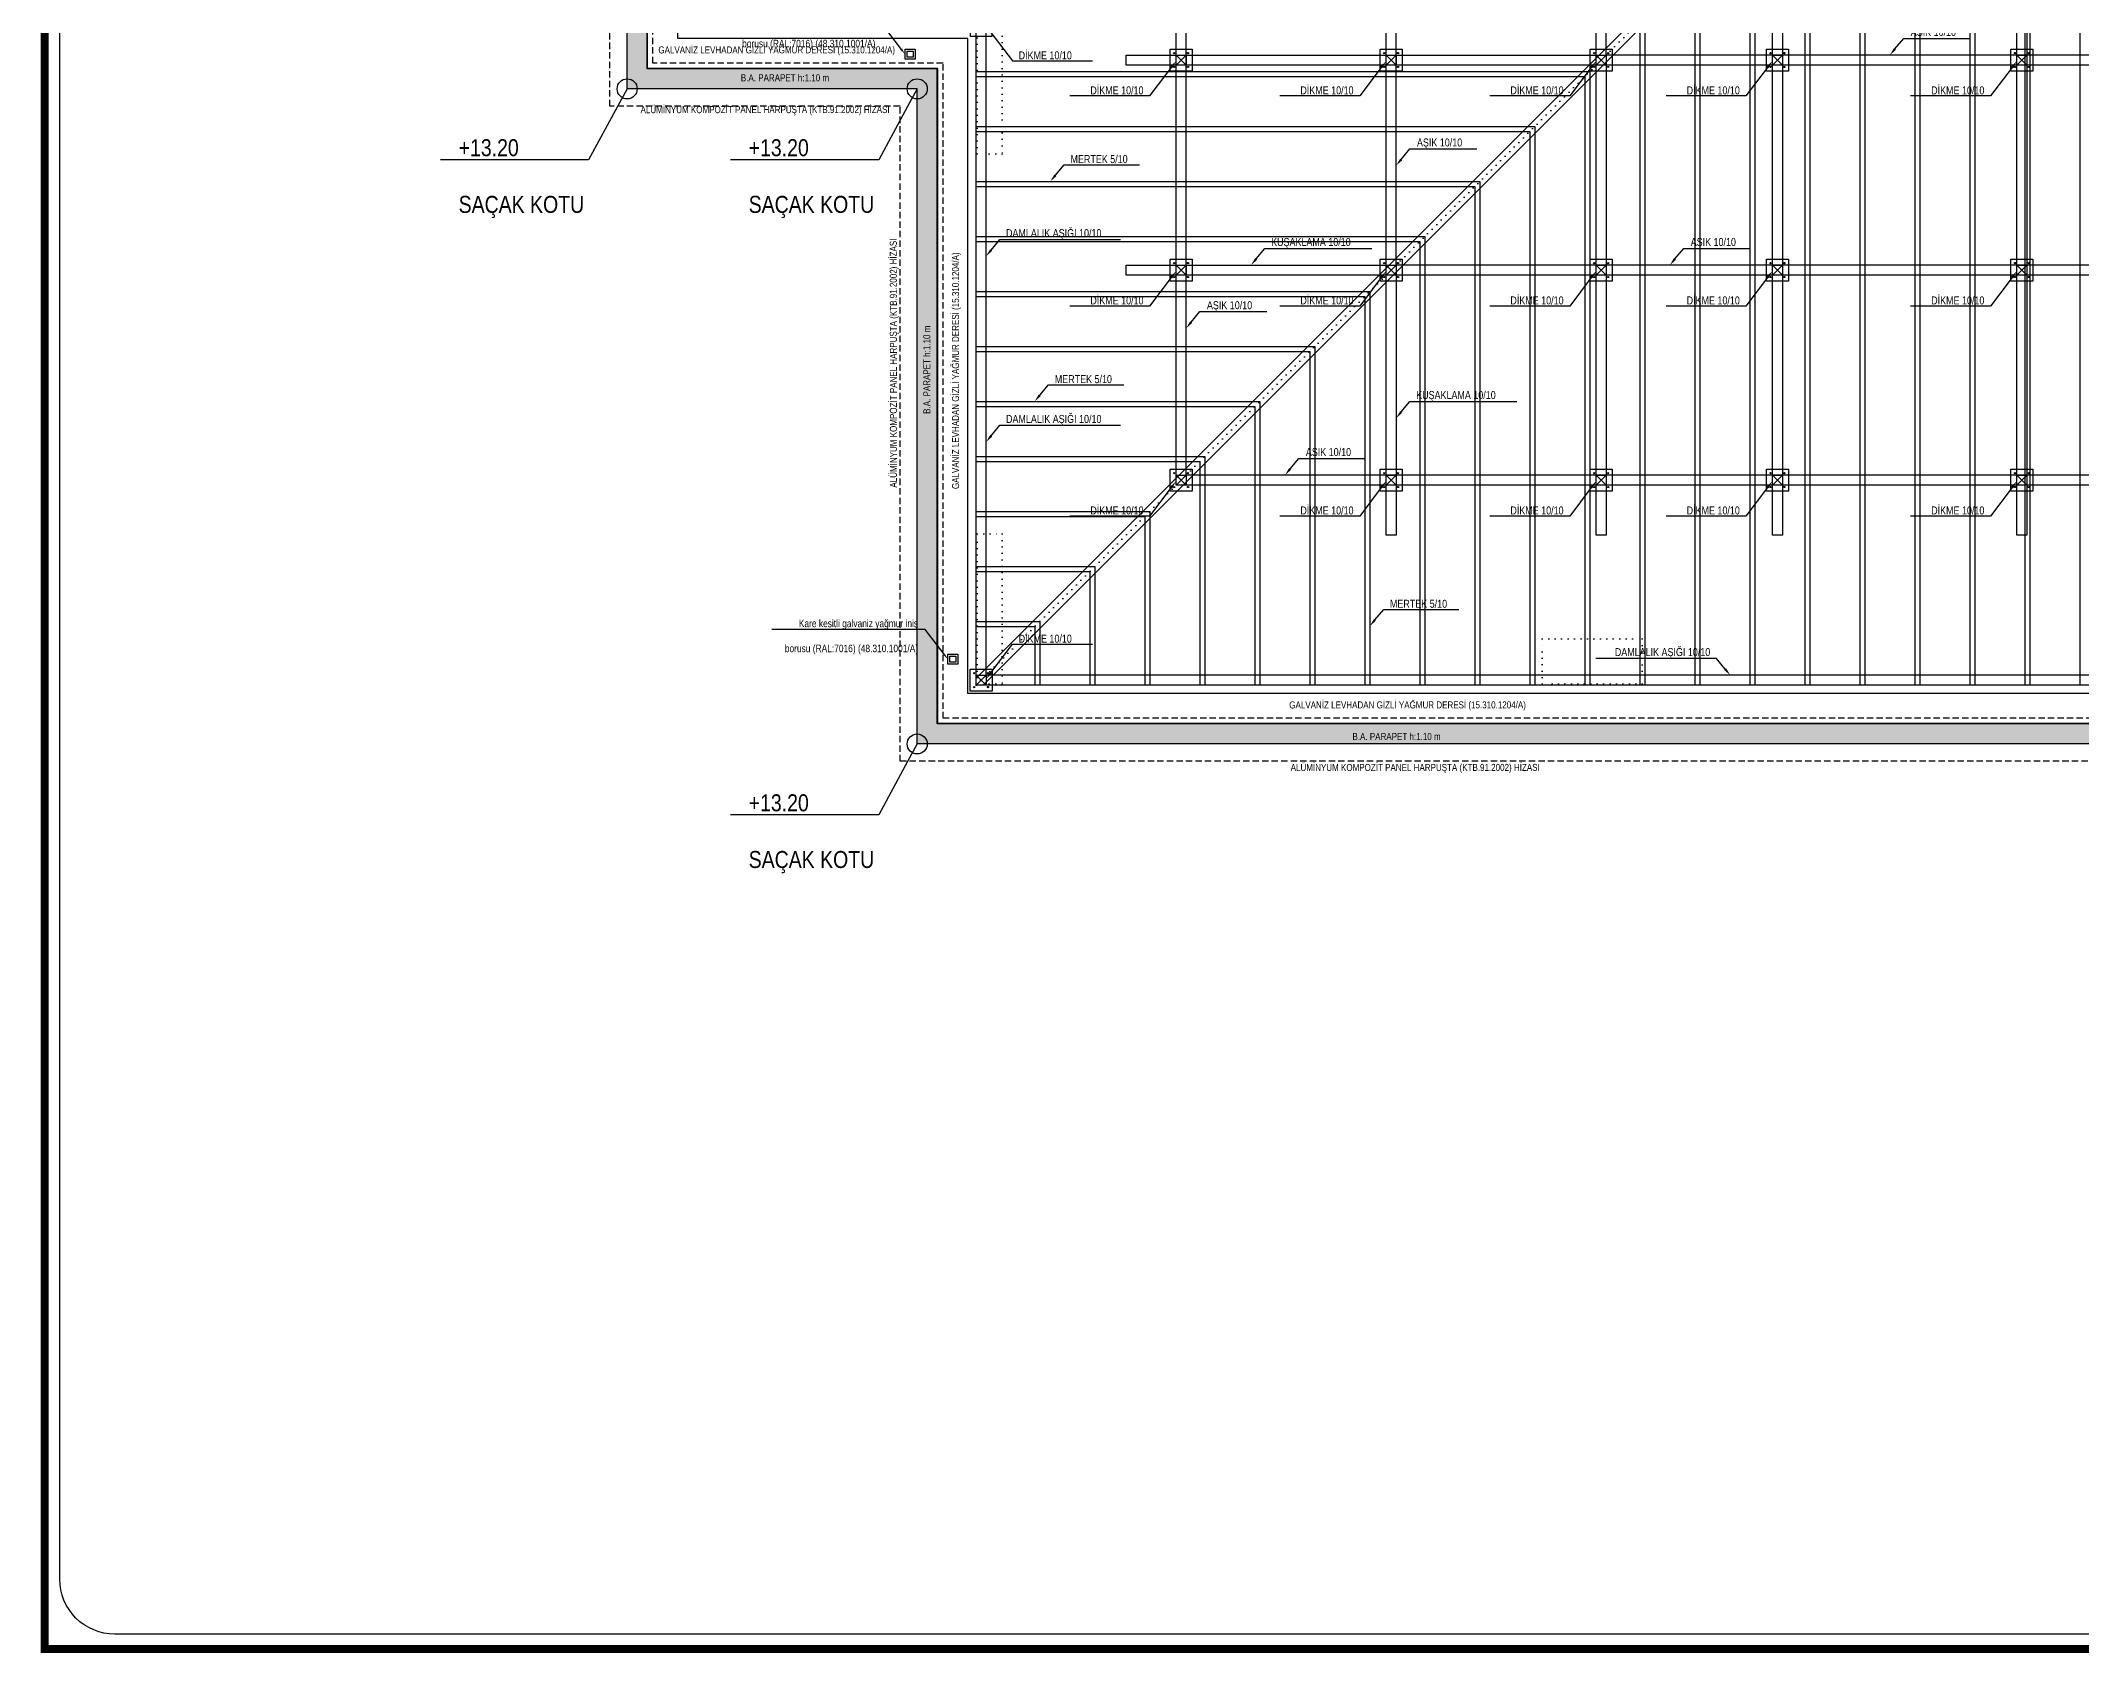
# Model space of a CAD drawing. Header units: inches. Extents: x 21 to 32698, y 13 to 3712.
# Drawn here: x 20274 to 22314, y 13 to 1625 of the extents above; entities that cross this region are included whole.
import ezdxf
from ezdxf import colors
from ezdxf.entities.mleader import LeaderData, LeaderLine
from ezdxf.math import Vec2, Vec3

# ---------------------------------------------------------------- set-up
doc = ezdxf.new("R2010")
doc.units = ezdxf.units.IN
doc.header["$MEASUREMENT"] = 0
doc.linetypes.add('DOT', pattern=[6.35, 0, -6.35])
doc.linetypes.add('HIDDEN', pattern=[9.525, 6.35, -3.175])
for name, color, linetype, lineweight in [('Z_MİM_-KM-ALUMINIUM-20', 8, 'Continuous', 25), ('Z_MİM_-KM-BEAM-RAY', 8, 'DOT', 25), ('Z_MİM_-KM-DETL-TEXT', 8, 'Continuous', 25), ('Z_MİM_-KM-DRAINER', 8, 'Continuous', 25), ('Z_MİM_-KM-IRON-09', 8, 'Continuous', 25), ('Z_MİM_-KM-Pafta', 8, 'Continuous', 25), ('Z_MİM_-KM-PATTERN-09', 8, 'Continuous', 25), ('Z_MİM_-KM-RAIN GUTTER', 8, 'Continuous', 25), ('Z_MİM_-KM-ROOF-AŞIK', 8, 'Continuous', 25), ('Z_MİM_-KM-ROOF-DİKME', 8, 'Continuous', 25), ('Z_MİM_-KM-ROOF-KUŞAKLAMA', 8, 'Continuous', 25), ('Z_MİM_-KM-ROOF-MAHYA AŞIĞI', 8, 'Continuous', 25), ('Z_MİM_-KM-ROOF-MERTEK', 8, 'Continuous', 25), ('Z_MİM_-KM-ROOF-RAY', 8, 'DOT', 25), ('Z_MİM_-KM-STRC-CONCRETE', 8, 'Continuous', 25), ('Z_MİM_-KM-TEXT-DETAIL', 8, 'Continuous', 25), ('Z_MİM_00', 8, 'Continuous', 25)]:
    doc.layers.add(name, color=color, linetype=linetype, lineweight=lineweight)
doc.styles.add('Arial Narrow', font='ARIALN.TTF', dxfattribs={"height": 8})
doc.styles.add('STYLE1', font='arial.ttf', dxfattribs={"height": 1})
doc.styles.add('YAZI K.P. POZ', font='ARIALN.TTF', dxfattribs={"height": 10})

# ---------------------------------------------------------------- blocks, each defined once
blk = doc.blocks.new('*U10')
at = {"layer": 'Z_MİM_-KM-Pafta', "ltscale": 0.5, "const_width": 8}
blk.add_lwpolyline([(15, 3690), (6335, 3690), (6335, 0), (15, 0)], close=True, dxfattribs=at)
at = {"layer": 'Z_MİM_-KM-Pafta', "ltscale": 0.5}
blk.add_lwpolyline([(203.7, 3675), (6265, 3675, -0.414214), (6320, 3620), (6320, 70, -0.414214), (6265, 15), (85, 15, -0.414214), (30, 70), (30, 3499.6)], format="xyb", dxfattribs=at)
at = {"color": 7, "style": 'STYLE1'}
blk.add_attdef('00', (6133, 90.2), '', height=80.5, dxfattribs=at)
at = {"layer": 'Z_MİM_-KM-Pafta', "color": 7, "style": 'STYLE1'}
for tag, p, height in [('PAFTA_ADI', (5775.8, 251), 33), ('REVIZYON', (5855.9, 178.5), 12.9), ('OLCEK', (5855.9, 76), 12.9)]:
    blk.add_attdef(tag, p, '', height=height, dxfattribs=at)
blk = doc.blocks.new('-KM-Kolon_İz')
at = {"layer": 'Z_MİM_-KM-BEAM-RAY'}
for points in [[(290, -920), (315, -920), (315, -1070), (290, -1070)], [(290, -1450), (315, -1450), (315, -1600), (290, -1600)], [(855, -1555), (955, -1555), (955, -1600), (855, -1600)]]:
    blk.add_lwpolyline(points, close=True, dxfattribs=at)
blk = doc.blocks.new('A$C53B90D11')
at = {"layer": 'Z_MİM_-KM-TEXT-DETAIL', "color": 7, "insert": (57.1, 1.5, -100915.3), "char_height": 7, "width": 891.619, "attachment_point": 9, "rotation": 0.0108, "style": 'YAZI K.P. POZ'}
blk.add_mtext('\\pxi-2,l3,t4;GALVANİZ LEVHADAN GİZLİ YAĞMUR DERESİ{\\A1; }(15.310.1204/A)', dxfattribs=at)
blk = doc.blocks.new('A$C744C2893')
at = {"layer": 'Z_MİM_-KM-TEXT-DETAIL', "color": 7, "insert": (38, 2.5, -100915.3), "char_height": 7, "width": 891.619, "attachment_point": 9, "rotation": 0.0108, "style": 'YAZI K.P. POZ'}
blk.add_mtext('\\A1;\\pxi-3,l4,t4;B.A.^IPARAPET h:1.10 m', dxfattribs=at)
blk = doc.blocks.new('A$C90d01a21')
at = {"layer": 'Z_MİM_-KM-TEXT-DETAIL', "color": 7, "insert": (0, 15.5), "char_height": 7, "width": 337.922, "attachment_point": 1, "rotation": 0.0217, "style": 'YAZI K.P. POZ'}
blk.add_mtext('ALÜMİNYUM KOMPOZİT PANEL HARPUŞTA (KTB.91.2002) HİZASI', dxfattribs=at)
blk = doc.blocks.new('_Origin')
at = {"linetype": 'ByBlock'}
blk.add_line((0, 0), (-1, 0), dxfattribs=at)
blk.add_circle((0, 0), 0.5, dxfattribs=at)
blk = doc.blocks.new('*U324')
for p, q in [((23429.4, 1722.7), (23439.4, 1732.7)), ((23439.4, 1722.7), (23429.4, 1732.7))]:
    blk.add_line(p, q)
at = {"ltscale": 0.2}
blk.add_lwpolyline([(23439.4, 1722.7), (23429.4, 1722.7), (23429.4, 1732.7), (23439.4, 1732.7)], close=True, dxfattribs=at)
at = {"layer": 'Z_MİM_-KM-IRON-09', "ltscale": 0.2}
blk.add_lwpolyline([(23445.4, 1716.7), (23423.4, 1716.7), (23423.4, 1738.7), (23445.4, 1738.7)], close=True, dxfattribs=at)
for centre in [(23427.5, 1734.7), (23441.4, 1734.7), (23427.5, 1720.8), (23441.4, 1720.8)]:
    blk.add_circle(centre, 0.621, dxfattribs=at)
at = {"layer": 'Z_MİM_-KM-DETL-TEXT', "color": 7}
ml = blk.add_multileader_mtext('Standard', dxfattribs=at)
ml.set_content('\\A1;{\\fMicrosoft Sans Serif|b0|i0|c162|p34;\\W0.8;DİKME 10/10}', color=7, style='Arial Narrow')
ml.set_leader_properties()
ml.build(insert=Vec2(0, 0))
ml.multileader.update_dxf_attribs({"text_left_attachment_type": 6, "text_right_attachment_type": 6, "dogleg_length": 5, "arrow_head_size": 8})
ctx = ml.context
ctx.base_point, ctx.char_height, ctx.arrow_head_size, ctx.landing_gap_size, ctx.plane_origin = Vec3(23341.6, 1691.8), 8, 8, 2.11, Vec3(23265.8, 1759.2)
ctx.left_attachment, ctx.right_attachment = 6, 6
notes = []
notes.append((ctx, [(0, (1, 1, 0), (23403, 1691.8), (-1, 0), 5.28, [(0, [(23429.4, 1726.7)], 0, [])])]))
ctx.mtext.insert, ctx.mtext.width, ctx.mtext.line_spacing_factor, ctx.mtext.flow_direction = Vec3(23343.7, 1701.4), 112.052, 2, 5
for ctx, leaders in notes:
    for number, flags, end, landing, length, lines in leaders:
        leader = LeaderData()
        leader.index, (leader.has_last_leader_line, leader.has_dogleg_vector, leader.attachment_direction) = number, flags
        leader.last_leader_point, leader.dogleg_vector, leader.dogleg_length = Vec3(end), Vec3(landing), length
        for number, points, colour, breaks in lines:
            line = LeaderLine()
            line.index, line.vertices, line.color, line.breaks = number, Vec3.list(points), colors.encode_raw_color(colour), breaks
            leader.lines.append(line)
        ctx.leaders.append(leader)
blk = doc.blocks.new('*U328')
for p, q in [((23439.4, 1722.7), (23429.4, 1732.7)), ((23429.4, 1722.7), (23439.4, 1732.7))]:
    blk.add_line(p, q)
at = {"ltscale": 0.2}
blk.add_lwpolyline([(23429.4, 1722.7), (23439.4, 1722.7), (23439.4, 1732.7), (23429.4, 1732.7)], close=True, dxfattribs=at)
at = {"layer": 'Z_MİM_-KM-IRON-09', "ltscale": 0.2}
blk.add_lwpolyline([(23423.4, 1716.7), (23445.4, 1716.7), (23445.4, 1738.7), (23423.4, 1738.7)], close=True, dxfattribs=at)
for centre in [(23427.5, 1734.7), (23441.4, 1734.7), (23427.5, 1720.8), (23441.4, 1720.8)]:
    blk.add_circle(centre, 0.621, dxfattribs=at)
at = {"layer": 'Z_MİM_-KM-DETL-TEXT', "color": 7}
ml = blk.add_multileader_mtext('Standard', dxfattribs=at)
ml.set_content('\\A1;{\\fMicrosoft Sans Serif|b0|i0|c162|p34;\\W0.8;DİKME 10/10}', color=7, style='Arial Narrow')
ml.set_leader_properties()
ml.build(insert=Vec2(0, 0))
ml.multileader.update_dxf_attribs({"text_left_attachment_type": 6, "text_right_attachment_type": 6, "dogleg_length": 5, "arrow_head_size": 8})
ctx = ml.context
ctx.base_point, ctx.char_height, ctx.arrow_head_size, ctx.landing_gap_size, ctx.plane_origin = Vec3(23471.1, 1691.8), 8, 8, 2.11, Vec3(23603.1, 1759.2)
ctx.left_attachment, ctx.right_attachment, ctx.text_align_type = 6, 6, 2
notes = []
notes.append((ctx, [(0, (1, 1, 0), (23465.9, 1691.8), (1, 0), 5.28, [(0, [(23439.4, 1726.7)], 0, [])])]))
ctx.mtext.insert, ctx.mtext.width, ctx.mtext.alignment, ctx.mtext.line_spacing_factor, ctx.mtext.flow_direction = Vec3(23525.2, 1701.4), 112.052, 3, 2, 5
for ctx, leaders in notes:
    for number, flags, end, landing, length, lines in leaders:
        leader = LeaderData()
        leader.index, (leader.has_last_leader_line, leader.has_dogleg_vector, leader.attachment_direction) = number, flags
        leader.last_leader_point, leader.dogleg_vector, leader.dogleg_length = Vec3(end), Vec3(landing), length
        for number, points, colour, breaks in lines:
            line = LeaderLine()
            line.index, line.vertices, line.color, line.breaks = number, Vec3.list(points), colors.encode_raw_color(colour), breaks
            leader.lines.append(line)
        ctx.leaders.append(leader)
blk = doc.blocks.new('*U326')
for p, q in [((23439.4, 1732.7), (23429.4, 1722.7)), ((23429.4, 1732.7), (23439.4, 1722.7))]:
    blk.add_line(p, q)
at = {"ltscale": 0.2}
blk.add_lwpolyline([(23429.4, 1732.7), (23439.4, 1732.7), (23439.4, 1722.7), (23429.4, 1722.7)], close=True, dxfattribs=at)
at = {"layer": 'Z_MİM_-KM-IRON-09', "ltscale": 0.2}
blk.add_lwpolyline([(23423.4, 1738.7), (23445.4, 1738.7), (23445.4, 1716.7), (23423.4, 1716.7)], close=True, dxfattribs=at)
for centre in [(23427.5, 1734.7), (23441.4, 1734.7), (23427.5, 1720.8), (23441.4, 1720.8)]:
    blk.add_circle(centre, 0.621, dxfattribs=at)
at = {"layer": 'Z_MİM_-KM-DETL-TEXT', "color": 7}
ml = blk.add_multileader_mtext('Standard', dxfattribs=at)
ml.set_content('\\A1;{\\fMicrosoft Sans Serif|b0|i0|c162|p34;\\W0.8;DİKME 10/10}', color=7, style='Arial Narrow')
ml.set_leader_properties()
ml.build(insert=Vec2(0, 0))
ml.multileader.update_dxf_attribs({"text_left_attachment_type": 6, "text_right_attachment_type": 6, "dogleg_length": 5, "arrow_head_size": 8})
ctx = ml.context
ctx.base_point, ctx.char_height, ctx.arrow_head_size, ctx.landing_gap_size, ctx.plane_origin = Vec3(23471.1, 1763.6), 8, 8, 2.11, Vec3(23603.1, 1696.3)
ctx.left_attachment, ctx.right_attachment, ctx.text_align_type = 6, 6, 2
notes = []
notes.append((ctx, [(0, (1, 1, 0), (23465.9, 1763.6), (1, 0), 5.28, [(0, [(23439.4, 1728.7)], 0, [])])]))
ctx.mtext.insert, ctx.mtext.width, ctx.mtext.alignment, ctx.mtext.line_spacing_factor, ctx.mtext.flow_direction = Vec3(23525.2, 1773.2), 112.052, 3, 2, 5
for ctx, leaders in notes:
    for number, flags, end, landing, length, lines in leaders:
        leader = LeaderData()
        leader.index, (leader.has_last_leader_line, leader.has_dogleg_vector, leader.attachment_direction) = number, flags
        leader.last_leader_point, leader.dogleg_vector, leader.dogleg_length = Vec3(end), Vec3(landing), length
        for number, points, colour, breaks in lines:
            line = LeaderLine()
            line.index, line.vertices, line.color, line.breaks = number, Vec3.list(points), colors.encode_raw_color(colour), breaks
            leader.lines.append(line)
        ctx.leaders.append(leader)
blk = doc.blocks.new('*U330')
at = {"layer": 'Z_MİM_-KM-DETL-TEXT', "color": 7}
ml = blk.add_multileader_mtext('Standard', dxfattribs=at)
ml.set_content('\\A1;{\\fMicrosoft Sans Serif|b0|i0|c162|p34;\\W0.8;DAMLALIK AŞIĞI 10/10}', color=7, style='Arial Narrow')
ml.set_leader_properties()
ml.build(insert=Vec2(0, 0))
ml.multileader.update_dxf_attribs({"text_left_attachment_type": 6, "text_right_attachment_type": 6, "dogleg_length": 5, "arrow_head_size": 8})
ctx = ml.context
ctx.base_point, ctx.char_height, ctx.arrow_head_size, ctx.landing_gap_size, ctx.plane_origin = Vec3(-117.5, 16.7), 8, 8, 2.11, Vec3(-165.7, -32.5)
ctx.left_attachment, ctx.right_attachment = 6, 6
notes = []
notes.append((ctx, [(0, (1, 1, 0), (-13.9, 16.7), (-1, 0), 5.28, [(0, [(0, 0)], 0, [])])]))
ctx.mtext.insert, ctx.mtext.width, ctx.mtext.line_spacing_factor, ctx.mtext.flow_direction = Vec3(-115.4, 27.1), 112.052, 2, 5
for ctx, leaders in notes:
    for number, flags, end, landing, length, lines in leaders:
        leader = LeaderData()
        leader.index, (leader.has_last_leader_line, leader.has_dogleg_vector, leader.attachment_direction) = number, flags
        leader.last_leader_point, leader.dogleg_vector, leader.dogleg_length = Vec3(end), Vec3(landing), length
        for number, points, colour, breaks in lines:
            line = LeaderLine()
            line.index, line.vertices, line.color, line.breaks = number, Vec3.list(points), colors.encode_raw_color(colour), breaks
            leader.lines.append(line)
        ctx.leaders.append(leader)
blk = doc.blocks.new('*U332')
at = {"layer": 'Z_MİM_-KM-DETL-TEXT', "color": 7}
ml = blk.add_multileader_mtext('Standard', dxfattribs=at)
ml.set_content('\\A1;{\\fMicrosoft Sans Serif|b0|i0|c162|p34;\\W0.8;DAMLALIK AŞIĞI 10/10}', color=7, style='Arial Narrow')
ml.set_leader_properties()
ml.build(insert=Vec2(0, 0))
ml.multileader.update_dxf_attribs({"text_left_attachment_type": 6, "text_right_attachment_type": 6, "dogleg_length": 5, "arrow_head_size": 8})
ctx = ml.context
ctx.base_point, ctx.char_height, ctx.arrow_head_size, ctx.landing_gap_size, ctx.plane_origin = Vec3(19.2, 16.7), 8, 8, 2.11, Vec3(165.7, -32.5)
ctx.left_attachment, ctx.right_attachment, ctx.text_align_type = 6, 6, 2
notes = []
notes.append((ctx, [(0, (1, 1, 0), (13.9, 16.7), (1, 0), 5.28, [(0, [(0, 0)], 0, [])])]))
ctx.mtext.insert, ctx.mtext.width, ctx.mtext.alignment, ctx.mtext.line_spacing_factor, ctx.mtext.flow_direction = Vec3(115.4, 27.1), 112.052, 3, 2, 5
for ctx, leaders in notes:
    for number, flags, end, landing, length, lines in leaders:
        leader = LeaderData()
        leader.index, (leader.has_last_leader_line, leader.has_dogleg_vector, leader.attachment_direction) = number, flags
        leader.last_leader_point, leader.dogleg_vector, leader.dogleg_length = Vec3(end), Vec3(landing), length
        for number, points, colour, breaks in lines:
            line = LeaderLine()
            line.index, line.vertices, line.color, line.breaks = number, Vec3.list(points), colors.encode_raw_color(colour), breaks
            leader.lines.append(line)
        ctx.leaders.append(leader)
blk = doc.blocks.new('*U334')
at = {"layer": 'Z_MİM_-KM-DETL-TEXT', "color": 7}
ml = blk.add_multileader_mtext('Standard', dxfattribs=at)
ml.set_content('\\A1;{\\fMicrosoft Sans Serif|b0|i0|c162|p34;\\W0.8;AŞIK 10/10}', color=7, style='Arial Narrow')
ml.set_leader_properties()
ml.build(insert=Vec2(0, 0))
ml.multileader.update_dxf_attribs({"text_left_attachment_type": 6, "text_right_attachment_type": 6, "dogleg_length": 5, "arrow_head_size": 8})
ctx = ml.context
ctx.base_point, ctx.char_height, ctx.arrow_head_size, ctx.landing_gap_size, ctx.plane_origin = Vec3(19.2, 16.7), 8, 8, 2.11, Vec3(165.7, -32.5)
ctx.left_attachment, ctx.right_attachment, ctx.text_align_type = 6, 6, 2
notes = []
notes.append((ctx, [(0, (1, 1, 0), (13.9, 16.7), (1, 0), 5.28, [(0, [(0, 0)], 0, [])])]))
ctx.mtext.insert, ctx.mtext.width, ctx.mtext.alignment, ctx.mtext.line_spacing_factor, ctx.mtext.flow_direction = Vec3(66.1, 27.1), 112.052, 3, 2, 5
for ctx, leaders in notes:
    for number, flags, end, landing, length, lines in leaders:
        leader = LeaderData()
        leader.index, (leader.has_last_leader_line, leader.has_dogleg_vector, leader.attachment_direction) = number, flags
        leader.last_leader_point, leader.dogleg_vector, leader.dogleg_length = Vec3(end), Vec3(landing), length
        for number, points, colour, breaks in lines:
            line = LeaderLine()
            line.index, line.vertices, line.color, line.breaks = number, Vec3.list(points), colors.encode_raw_color(colour), breaks
            leader.lines.append(line)
        ctx.leaders.append(leader)
blk = doc.blocks.new('*U335')
at = {"layer": 'Z_MİM_-KM-DETL-TEXT', "color": 7}
ml = blk.add_multileader_mtext('Standard', dxfattribs=at)
ml.set_content('\\A1;{\\fMicrosoft Sans Serif|b0|i0|c162|p34;\\W0.8;MERTEK 5/10}', color=7, style='Arial Narrow')
ml.set_leader_properties()
ml.build(insert=Vec2(0, 0))
ml.multileader.update_dxf_attribs({"text_left_attachment_type": 6, "text_right_attachment_type": 6, "dogleg_length": 5, "arrow_head_size": 8})
ctx = ml.context
ctx.base_point, ctx.char_height, ctx.arrow_head_size, ctx.landing_gap_size, ctx.plane_origin = Vec3(19.2, 16.7), 8, 8, 2.11, Vec3(165.7, -32.5)
ctx.left_attachment, ctx.right_attachment, ctx.text_align_type = 6, 6, 2
notes = []
notes.append((ctx, [(0, (1, 1, 0), (13.9, 16.7), (1, 0), 5.28, [(0, [(0, 0)], 0, [])])]))
ctx.mtext.insert, ctx.mtext.width, ctx.mtext.alignment, ctx.mtext.line_spacing_factor, ctx.mtext.flow_direction = Vec3(77.3, 26.3), 112.052, 3, 2, 5
for ctx, leaders in notes:
    for number, flags, end, landing, length, lines in leaders:
        leader = LeaderData()
        leader.index, (leader.has_last_leader_line, leader.has_dogleg_vector, leader.attachment_direction) = number, flags
        leader.last_leader_point, leader.dogleg_vector, leader.dogleg_length = Vec3(end), Vec3(landing), length
        for number, points, colour, breaks in lines:
            line = LeaderLine()
            line.index, line.vertices, line.color, line.breaks = number, Vec3.list(points), colors.encode_raw_color(colour), breaks
            leader.lines.append(line)
        ctx.leaders.append(leader)
blk = doc.blocks.new('*U336')
at = {"layer": 'Z_MİM_-KM-DETL-TEXT', "color": 7}
ml = blk.add_multileader_mtext('Standard', dxfattribs=at)
ml.set_content('\\A1;{\\fMicrosoft Sans Serif|b0|i0|c162|p34;\\W0.8;KUŞAKLAMA 10/10}', color=7, style='Arial Narrow')
ml.set_leader_properties()
ml.build(insert=Vec2(0, 0))
ml.multileader.update_dxf_attribs({"text_left_attachment_type": 6, "text_right_attachment_type": 6, "dogleg_length": 5, "arrow_head_size": 8})
ctx = ml.context
ctx.base_point, ctx.char_height, ctx.arrow_head_size, ctx.landing_gap_size, ctx.plane_origin = Vec3(19.2, 16.7), 8, 8, 2.11, Vec3(165.7, -32.5)
ctx.left_attachment, ctx.right_attachment, ctx.text_align_type = 6, 6, 2
notes = []
notes.append((ctx, [(0, (1, 1, 0), (13.9, 16.7), (1, 0), 5.28, [(0, [(0, 0)], 0, [])])]))
ctx.mtext.insert, ctx.mtext.width, ctx.mtext.alignment, ctx.mtext.line_spacing_factor, ctx.mtext.flow_direction = Vec3(99.6, 27.1), 112.052, 3, 2, 5
for ctx, leaders in notes:
    for number, flags, end, landing, length, lines in leaders:
        leader = LeaderData()
        leader.index, (leader.has_last_leader_line, leader.has_dogleg_vector, leader.attachment_direction) = number, flags
        leader.last_leader_point, leader.dogleg_vector, leader.dogleg_length = Vec3(end), Vec3(landing), length
        for number, points, colour, breaks in lines:
            line = LeaderLine()
            line.index, line.vertices, line.color, line.breaks = number, Vec3.list(points), colors.encode_raw_color(colour), breaks
            leader.lines.append(line)
        ctx.leaders.append(leader)
blk = doc.blocks.new('*U339')
at = {"layer": 'Z_MİM_-KM-DRAINER'}
for points in [[(145.2, 12.5), (155.2, 12.5), (155.2, 2.5), (145.2, 2.5)], [(147.2, 10.5), (153.2, 10.5), (153.2, 4.5), (147.2, 4.5)]]:
    blk.add_lwpolyline(points, close=True, dxfattribs=at)
at = {"layer": 'Z_MİM_-KM-DETL-TEXT', "color": 7}
ml = blk.add_multileader_mtext('Standard', dxfattribs=at)
ml.set_content('{\\fArial|b0|i0|c162|p34;\\W0.8;Kare kesitli galvaniz yağmur iniş borusu (RAL:7016)\\H1.00004x; (48.310.1001/A\\H0.99996x;)}', color=7, style='Arial Narrow')
ml.set_leader_properties()
ml.build(insert=Vec2(0, 0))
ml.multileader.update_dxf_attribs({"text_left_attachment_type": 6, "text_right_attachment_type": 6, "dogleg_length": 5, "arrow_head_size": 6})
ctx = ml.context
ctx.base_point, ctx.char_height, ctx.arrow_head_size, ctx.plane_origin = Vec3(-18.8, 37.2), 7.5, 6, Vec3(32.3, 148.9)
ctx.left_attachment, ctx.right_attachment, ctx.text_align_type = 6, 6, 2
notes = []
notes.append((ctx, [(0, (1, 1, 0), (122.6, 37.2), (-1, 0), 5, [(0, [(145.2, 7.5)], 0, [])])]))
ctx.mtext.insert, ctx.mtext.width, ctx.mtext.defined_height, ctx.mtext.alignment, ctx.mtext.line_spacing_factor, ctx.mtext.flow_direction = Vec3(115.6, 46.9), 144.822, 1.83, 3, 2, 5
for ctx, leaders in notes:
    for number, flags, end, landing, length, lines in leaders:
        leader = LeaderData()
        leader.index, (leader.has_last_leader_line, leader.has_dogleg_vector, leader.attachment_direction) = number, flags
        leader.last_leader_point, leader.dogleg_vector, leader.dogleg_length = Vec3(end), Vec3(landing), length
        for number, points, colour, breaks in lines:
            line = LeaderLine()
            line.index, line.vertices, line.color, line.breaks = number, Vec3.list(points), colors.encode_raw_color(colour), breaks
            leader.lines.append(line)
        ctx.leaders.append(leader)
blk = doc.blocks.new('*U342')
at = {"layer": 'Z_MİM_-KM-DRAINER'}
for points in [[(145.2, 12.5), (155.2, 12.5), (155.2, 2.5), (145.2, 2.5)], [(147.2, 10.5), (153.2, 10.5), (153.2, 4.5), (147.2, 4.5)]]:
    blk.add_lwpolyline(points, close=True, dxfattribs=at)
at = {"layer": 'Z_MİM_-KM-DETL-TEXT', "color": 7}
ml = blk.add_multileader_mtext('Standard', dxfattribs=at)
ml.set_content('{\\fArial|b0|i0|c162|p34;\\W0.8;Kare kesitli galvaniz yağmur iniş borusu (RAL:7016)\\H1.00004x; (48.310.1001/A\\H0.99996x;)}', color=7, style='Arial Narrow')
ml.set_leader_properties()
ml.build(insert=Vec2(0, 0))
ml.multileader.update_dxf_attribs({"text_left_attachment_type": 6, "text_right_attachment_type": 6, "dogleg_length": 5, "arrow_head_size": 6})
ctx = ml.context
ctx.base_point, ctx.char_height, ctx.arrow_head_size, ctx.plane_origin = Vec3(-18.8, 37.2), 7.5, 6, Vec3(32.3, 148.9)
ctx.left_attachment, ctx.right_attachment, ctx.text_align_type = 6, 6, 2
notes = []
notes.append((ctx, [(0, (1, 1, 0), (122.6, 37.2), (-1, 0), 5, [(0, [(145.2, 7.5)], 0, [])])]))
ctx.mtext.insert, ctx.mtext.width, ctx.mtext.defined_height, ctx.mtext.alignment, ctx.mtext.line_spacing_factor, ctx.mtext.flow_direction = Vec3(115.6, 46.9), 144.822, 1.83, 3, 2, 5
for ctx, leaders in notes:
    for number, flags, end, landing, length, lines in leaders:
        leader = LeaderData()
        leader.index, (leader.has_last_leader_line, leader.has_dogleg_vector, leader.attachment_direction) = number, flags
        leader.last_leader_point, leader.dogleg_vector, leader.dogleg_length = Vec3(end), Vec3(landing), length
        for number, points, colour, breaks in lines:
            line = LeaderLine()
            line.index, line.vertices, line.color, line.breaks = number, Vec3.list(points), colors.encode_raw_color(colour), breaks
            leader.lines.append(line)
        ctx.leaders.append(leader)

msp = doc.modelspace()

# ---------------------------------------------------------------- hatches: boundary and pattern name
at = {"layer": 'Z_MİM_-KM-PATTERN-09'}
h = msp.add_hatch(dxfattribs=at)
h.set_pattern_fill('ANSI33', color=256)
h.set_pattern_definition([(45, (21209.84, 982.0826), (-4.490128, 4.490128), []), (45, (21214.3304, 982.0826), (-4.490128, 4.490128), [3.175, -1.5875])])
h.paths.add_polyline_path([(24769.8, 922.1), (21149.8, 922.1), (21149.8, 1577.1), (20859.8, 1577.1), (20859.8, 2642.1), (24769.8, 2642.1)])
h.paths.add_polyline_path([(24749.8, 942.1), (21169.8, 942.1), (21169.8, 1597.1), (20879.8, 1597.1), (20879.8, 2622.1), (24749.8, 2622.1)], flags=16)

# ---------------------------------------------------------------- linework, layer by layer
at = {"layer": 'Z_MİM_-KM-ALUMINIUM-20', "linetype": 'HIDDEN'}
for points in [[(24787.1, 904.8), (21132.6, 904.8), (21132.6, 1559.8), (20842.6, 1559.8), (20842.6, 2659.3), (24787.1, 2659.3)], [(24744.1, 947.8), (21175.6, 947.8), (21175.6, 1602.8), (20885.6, 1602.8), (20885.6, 2616.3), (24744.1, 2616.3)]]:
    msp.add_lwpolyline(points, close=True, dxfattribs=at)
at = {"layer": 'Z_MİM_-KM-RAIN GUTTER'}
for points in [[(24749.3, 942.6), (21170.3, 942.6), (21170.3, 1597.6), (20880.3, 1597.6), (20880.3, 2621.6), (24749.3, 2621.6)], [(24719.3, 972.6), (21200.3, 972.6), (21200.3, 1627.6), (20910.3, 1627.6), (20910.3, 2591.6), (24719.3, 2591.6)]]:
    msp.add_lwpolyline(points, close=True, dxfattribs=at)
at = {"layer": 'Z_MİM_-KM-ROOF-AŞIK'}
for points in [[(24711, 980.9), (21208.6, 980.9), (21208.6, 1635.9), (20918.6, 1635.9), (20918.6, 2583.3), (24711, 2583.3)], [(24701, 990.9), (21218.6, 990.9), (21218.6, 1645.9), (20928.6, 1645.9), (20928.6, 2573.3), (24701, 2573.3)], [(24511, 1180.9), (21408.6, 1180.9), (21408.6, 1835.9), (21118.6, 1835.9), (21118.6, 2383.3), (24511, 2383.3)], [(24501, 1190.9), (21418.6, 1190.9), (21418.6, 1845.9), (21128.6, 1845.9), (21128.6, 2373.3), (24501, 2373.3)], [(24301, 1390.9), (21618.6, 1390.9), (21618.6, 2045.9), (21328.6, 2045.9), (21328.6, 2173.3), (24301, 2173.3)], [(24291, 1400.9), (21628.6, 1400.9), (21628.6, 2055.9), (21338.6, 2055.9), (21338.6, 2163.3), (24291, 2163.3)], [(24091, 1600.9), (21828.6, 1600.9), (21828.6, 1963.3), (24091, 1963.3)], [(24081, 1610.9), (21838.6, 1610.9), (21838.6, 1953.3), (24081, 1953.3)]]:
    msp.add_lwpolyline(points, close=True, dxfattribs=at)
at = {"layer": 'Z_MİM_-KM-ROOF-KUŞAKLAMA'}
for points in [[(22004.8, 1130.9), (22004.8, 2412.6), (22014.8, 2412.6), (22014.8, 1130.9)], [(22249.3, 1130.9), (22249.3, 2412.6), (22259.3, 2412.6), (22259.3, 1130.9)], [(21828.6, 1130.9), (21828.6, 1600.9), (21358.6, 1600.9), (21358.6, 1610.9), (21838.6, 1610.9), (21838.6, 1130.9)], [(21618.6, 1130.9), (21618.6, 1390.9), (21358.6, 1390.9), (21358.6, 1400.9), (21628.6, 1400.9), (21628.6, 1130.9)]]:
    msp.add_lwpolyline(points, close=True, dxfattribs=at)
at = {"layer": 'Z_MİM_-KM-ROOF-MAHYA AŞIĞI', "ltscale": 1.5}
for p, q in [((21208.6, 988), (22002.8, 1782.1)), ((21215.7, 980.9), (22011.9, 1777.1))]:
    msp.add_line(p, q, dxfattribs=at)
at = {"layer": 'Z_MİM_-KM-ROOF-MERTEK'}
for points in [[(22037.3, 2583.3), (22037.3, 980.9)], [(22042.3, 2583.3), (22042.3, 980.9)], [(22092.3, 2583.3), (22092.3, 980.9)], [(22097.3, 2583.3), (22097.3, 980.9)], [(22147.3, 2583.3), (22147.3, 980.9)], [(22152.3, 2583.3), (22152.3, 980.9)], [(22202.3, 2583.3), (22202.3, 980.9)], [(22207.3, 2583.3), (22207.3, 980.9)], [(22257.3, 2583.3), (22257.3, 980.9)], [(22262.3, 2583.3), (22262.3, 980.9)], [(22312.3, 1848.7), (22312.3, 980.9)], [(21334.4, 1754.6), (21982.3, 1754.6), (21982.3, 980.9)], [(21339.4, 1759.6), (21987.3, 1759.6), (21987.3, 980.9)], [(21279.4, 1699.6), (21927.3, 1699.6), (21927.3, 980.9)], [(21284.4, 1704.6), (21932.3, 1704.6), (21932.3, 980.9)], [(21224.4, 1644.6), (21872.3, 1644.6), (21872.3, 980.9)], [(21229.3, 1649.6), (21877.3, 1649.6), (21877.3, 980.9)], [(21208.6, 1594.6), (21822.3, 1594.6), (21822.3, 980.9)], [(21208.6, 1589.6), (21817.3, 1589.6), (21817.3, 980.9)], [(21208.6, 1539.6), (21767.3, 1539.6), (21767.3, 980.9)], [(21208.6, 1534.6), (21762.3, 1534.6), (21762.3, 980.9)], [(21208.6, 1484.6), (21712.3, 1484.6), (21712.3, 980.9)], [(21208.6, 1479.6), (21707.3, 1479.6), (21707.3, 980.9)], [(21208.6, 1429.6), (21657.3, 1429.6), (21657.3, 980.9)], [(21208.6, 1424.6), (21652.3, 1424.6), (21652.3, 980.9)], [(21208.6, 1374.6), (21602.3, 1374.6), (21602.3, 980.9)], [(21208.6, 1369.6), (21597.3, 1369.6), (21597.3, 980.9)], [(21208.6, 1319.6), (21547.3, 1319.6), (21547.3, 980.9)], [(21208.6, 1314.6), (21542.3, 1314.6), (21542.3, 980.9)], [(21208.6, 1264.6), (21492.3, 1264.6), (21492.3, 980.9)], [(21208.6, 1259.6), (21487.3, 1259.6), (21487.3, 980.9)], [(21208.6, 1209.6), (21437.3, 1209.6), (21437.3, 980.9)], [(21208.6, 1204.6), (21432.3, 1204.6), (21432.3, 980.9)], [(21208.6, 1154.6), (21382.3, 1154.6), (21382.3, 980.9)], [(21208.6, 1149.6), (21377.3, 1149.6), (21377.3, 980.9)], [(21208.6, 1099.6), (21327.3, 1099.6), (21327.3, 980.9)], [(21208.6, 1094.6), (21322.3, 1094.6), (21322.3, 980.9)], [(21208.6, 1044.6), (21272.3, 1044.6), (21272.3, 980.9)], [(21208.6, 1039.6), (21267.3, 1039.6), (21267.3, 980.9)]]:
    msp.add_lwpolyline(points, dxfattribs=at)
at = {"layer": 'Z_MİM_-KM-ROOF-RAY'}
msp.add_line((21208.6, 980.9), (22009.8, 1782.1), dxfattribs=at)
at = {"layer": 'Z_MİM_-KM-STRC-CONCRETE'}
for points in [[(24769.8, 922.1), (21149.8, 922.1), (21149.8, 1577.1), (20859.8, 1577.1), (20859.8, 2642.1), (24769.8, 2642.1)], [(24749.8, 942.1), (21169.8, 942.1), (21169.8, 1597.1), (20879.8, 1597.1), (20879.8, 2622.1), (24749.8, 2622.1)]]:
    msp.add_lwpolyline(points, close=True, dxfattribs=at)

# ---------------------------------------------------------------- block references
at = {"layer": 'Z_MİM_-KM-BEAM-RAY'}
msp.add_blockref('-KM-Kolon_İz', (20919.8, 2582.1), dxfattribs=at)
at = {"layer": 'Z_MİM_-KM-ROOF-DİKME'}
for name, p in [('*U328', (-2220.8, -86.8)), ('*U324', (-2020.8, -121.8)), ('*U324', (-1810.8, -121.8)), ('*U324', (-1600.8, -121.8)), ('*U324', (-1424.6, -121.8)), ('*U324', (-1180.1, -121.8)), ('*U324', (-2020.8, -331.8)), ('*U324', (-1810.8, -331.8)), ('*U324', (-1600.8, -331.8)), ('*U324', (-1424.6, -331.8)), ('*U324', (-1180.1, -331.8)), ('*U324', (-2020.8, -541.8)), ('*U324', (-1810.8, -541.8)), ('*U324', (-1600.8, -541.8)), ('*U324', (-1424.6, -541.8)), ('*U324', (-1180.1, -541.8)), ('*U326', (-2220.8, -741.8))]:
    msp.add_blockref(name, p, dxfattribs=at)
at = {"layer": 'Z_MİM_-KM-TEXT-DETAIL'}
for name, p, rotation in [('A$C53B90D11', (21070.5, 1609, 0), 0.0108263759069669), ('A$C90d01a21', (21138, 1178.4), 90), ('A$C53B90D11', (21195.2, 1356.5, 0), 90.01082637590699), ('A$C744C2893', (21165.5, 1302.4), 90), ('A$C53B90D11', (21701.3, 954.1, 0), 0.0108263759069669)]:
    msp.add_blockref(name, p, dxfattribs=dict(at, rotation=rotation))
for name, p in [('A$C744C2893', (21023.7, 1582.1)), ('A$C90d01a21', (20873.2, 1544.3)), ('A$C744C2893', (21635.2, 923.5)), ('A$C90d01a21', (21523.2, 886.6))]:
    msp.add_blockref(name, p, dxfattribs=at)
at = {"layer": 'Z_MİM_00'}
for name, p in [('*U10', (20262.5, 17.1)), ('*U342', (20992.4, 1604.3)), ('*U334', (22122.3, 1610.9)), ('*U335', (21282.9, 1484.6)), ('*U334', (21628.6, 1500.4)), ('*U332', (21218.6, 1409.8)), ('*U336', (21483.6, 1400.9)), ('*U334', (21902.3, 1400.9)), ('*U334', (21418.6, 1337.7)), ('*U335', (21267.2, 1264.6)), ('*U336', (21628.6, 1247.9)), ('*U332', (21218.6, 1224)), ('*U334', (21517.5, 1190.9)), ('*U334', (22335.9, 1190.9)), ('*U335', (21602.3, 1040)), ('*U339', (21035.1, 999.5)), ('*U330', (21962.7, 990.9))]:
    msp.add_blockref(name, p, dxfattribs=at)

# ---------------------------------------------------------------- leaders
at = {"layer": 'Z_MİM_-KM-DETL-TEXT', "color": 7}
ml = msp.add_multileader_mtext('Standard', dxfattribs=at)
ml.set_content('+13.20 \\PSAÇAK KOTU', color=7, style='Arial Narrow')
ml.set_leader_properties()
ml.set_arrow_properties(name='ORIGIN')
ml.build(insert=Vec2(0, 0))
ml.multileader.update_dxf_attribs({"text_left_attachment_type": 6, "text_right_attachment_type": 6, "dogleg_length": 5, "arrow_head_size": 20})
ctx = ml.context
ctx.base_point, ctx.char_height, ctx.arrow_head_size, ctx.plane_origin = Vec3(20689.3, 1506.3), 17, 20, Vec3(20804.7, 1778.1)
ctx.left_attachment, ctx.right_attachment = 6, 6
notes = []
notes.append((ctx, [(0, (1, 1, 0), (20821.3, 1506.3), (-1, 0), 5, [(0, [(20859.8, 1577.1)], 0, [])])]))
ctx.mtext.insert, ctx.mtext.width, ctx.mtext.line_spacing_factor, ctx.mtext.flow_direction = Vec3(20691.3, 1526.8), 168.884, 2, 5
ml = msp.add_multileader_mtext('Standard', dxfattribs=at)
ml.set_content('+13.20 \\PSAÇAK KOTU', color=7, style='Arial Narrow')
ml.set_leader_properties()
ml.set_arrow_properties(name='ORIGIN')
ml.build(insert=Vec2(0, 0))
ml.multileader.update_dxf_attribs({"text_left_attachment_type": 6, "text_right_attachment_type": 6, "dogleg_length": 5, "arrow_head_size": 20})
ctx = ml.context
ctx.base_point, ctx.char_height, ctx.arrow_head_size, ctx.plane_origin = Vec3(20979.3, 1506.3), 17, 20, Vec3(21094.7, 1778.1)
ctx.left_attachment, ctx.right_attachment = 6, 6
notes.append((ctx, [(0, (1, 1, 0), (21111.3, 1506.3), (-1, 0), 5, [(0, [(21149.8, 1577.1)], 0, [])])]))
ctx.mtext.insert, ctx.mtext.width, ctx.mtext.line_spacing_factor, ctx.mtext.flow_direction = Vec3(20981.3, 1526.8), 168.884, 2, 5
ml = msp.add_multileader_mtext('Standard', dxfattribs=at)
ml.set_content('+13.20 \\PSAÇAK KOTU', color=7, style='Arial Narrow')
ml.set_leader_properties()
ml.set_arrow_properties(name='ORIGIN')
ml.build(insert=Vec2(0, 0))
ml.multileader.update_dxf_attribs({"text_left_attachment_type": 6, "text_right_attachment_type": 6, "dogleg_length": 5, "arrow_head_size": 20})
ctx = ml.context
ctx.base_point, ctx.char_height, ctx.arrow_head_size, ctx.plane_origin = Vec3(20979.3, 851.3), 17, 20, Vec3(21094.7, 1123.1)
ctx.left_attachment, ctx.right_attachment = 6, 6
notes.append((ctx, [(0, (1, 1, 0), (21111.3, 851.3), (-1, 0), 5, [(0, [(21149.8, 922.1)], 0, [])])]))
ctx.mtext.insert, ctx.mtext.width, ctx.mtext.line_spacing_factor, ctx.mtext.flow_direction = Vec3(20981.3, 871.8), 168.884, 2, 5
for ctx, leaders in notes:
    for number, flags, end, landing, length, lines in leaders:
        leader = LeaderData()
        leader.index, (leader.has_last_leader_line, leader.has_dogleg_vector, leader.attachment_direction) = number, flags
        leader.last_leader_point, leader.dogleg_vector, leader.dogleg_length = Vec3(end), Vec3(landing), length
        for number, points, colour, breaks in lines:
            line = LeaderLine()
            line.index, line.vertices, line.color, line.breaks = number, Vec3.list(points), colors.encode_raw_color(colour), breaks
            leader.lines.append(line)
        ctx.leaders.append(leader)

doc.saveas('drawing.dxf')
